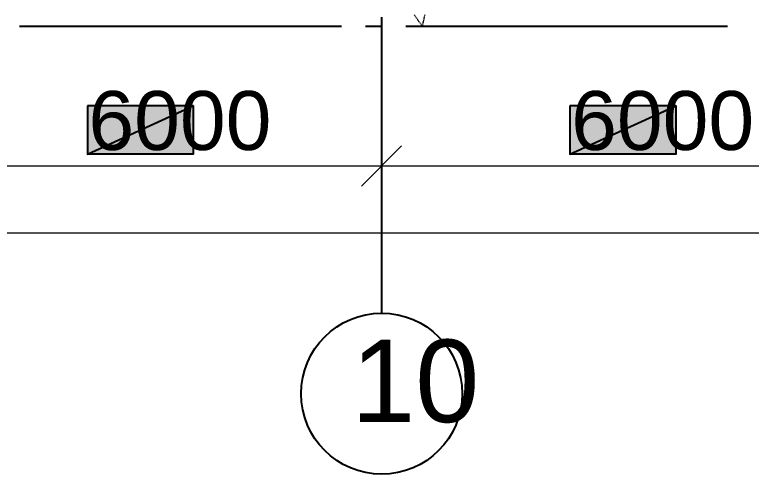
# Model space of a CAD drawing. Extents: x 0 to 604, y 0 to 420.
# Drawn here: x 296.43 to 342.22, y 145.5 to 174.05 of the extents above; entities that cross this region are included whole.
import ezdxf

# ---------------------------------------------------------------- set-up
doc = ezdxf.new("R2010")
doc.units = 0
doc.styles.add('TEYPDFCAD_TEXT', font='arial.ttf')

msp = doc.modelspace()

# ---------------------------------------------------------------- hatches: boundary and pattern name
at = {"true_color": 0xffffff}
h = msp.add_hatch(color=0, dxfattribs=at)
h.paths.add_polyline_path([(300.948, 168.402), (300.948, 165.396), (307.531, 168.402)])
h.paths.add_polyline_path([(300.948, 165.396), (307.531, 168.402), (307.531, 165.396)])
h = msp.add_hatch(color=0, dxfattribs=at)
h.paths.add_polyline_path([(330.941, 168.402), (330.941, 165.396), (337.524, 168.402)])
h.paths.add_polyline_path([(330.941, 165.396), (337.524, 168.402), (337.524, 165.396)])

# ---------------------------------------------------------------- linework, layer by layer
at = {"color": 7, "lineweight": 5}
for p, q in [((321.289, 174.032), (321.268, 174.054)), ((321.924, 174.054), (321.903, 174.011)), ((321.331, 173.969), (321.31, 174.011)), ((321.373, 173.905), (321.352, 173.948)), ((321.416, 173.842), (321.395, 173.884)), ((321.458, 173.799), (321.437, 173.842)), ((321.5, 173.736), (321.458, 173.778)), ((321.543, 173.673), (321.5, 173.715)), ((321.585, 173.609), (321.543, 173.651)), ((321.606, 173.567), (321.585, 173.609)), ((321.818, 173.588), (321.797, 173.524)), ((321.818, 173.651), (321.818, 173.609)), ((321.86, 173.778), (321.839, 173.736)), ((321.839, 173.715), (321.839, 173.673)), ((321.86, 173.863), (321.86, 173.799)), ((321.903, 173.99), (321.882, 173.948)), ((321.882, 173.927), (321.882, 173.884)), ((321.649, 173.503), (321.627, 173.546)), ((321.691, 173.44), (321.67, 173.482)), ((321.733, 173.376), (321.712, 173.418)), ((321.755, 173.355), (321.733, 173.376)), ((321.776, 173.376), (321.755, 173.355)), ((321.797, 173.503), (321.776, 173.461)), ((321.776, 173.44), (321.776, 173.397)), ((319.236, 165.269), (319.236, 166.645)), ((319.236, 165.269), (319.236, 166.645)), ((317.987, 163.407), (320.485, 165.904)), ((320.485, 165.904), (317.987, 163.407)), ((287.232, 164.655), (321.247, 164.655)), ((317.246, 164.655), (351.24, 164.655)), ((381.233, 160.486), (47.244, 160.486))]:
    msp.add_line(p, q, dxfattribs=at)
at = {"lineweight": 25}
for p, q in [((319.236, 173.905), (319.236, 160.507)), ((316.738, 173.313), (296.735, 173.313)), ((319.236, 173.313), (318.241, 173.313)), ((340.741, 173.313), (320.738, 173.313)), ((319.236, 160.507), (319.236, 155.49))]:
    msp.add_line(p, q, dxfattribs=at)
at = {"color": 0, "true_color": 0xffffff}
for points in [[(300.948, 168.402), (300.948, 165.396), (307.531, 168.402)], [(300.948, 165.396), (307.531, 168.402), (307.531, 165.396)], [(330.941, 168.402), (330.941, 165.396), (337.524, 168.402)], [(330.941, 165.396), (337.524, 168.402), (337.524, 165.396)]]:
    msp.add_lwpolyline(points, close=True, dxfattribs=at)
at = {"lineweight": 25}
msp.add_circle((319.246, 150.506), 5.006, dxfattribs=at)

# ---------------------------------------------------------------- texts
at = {"color": 7, "style": 'TEYPDFCAD_TEXT'}
for s, height, p in [('6000', 3.6618, (301.011, 165.65)), ('6000', 3.6618, (331.026, 165.65)), ('10', 5.1259, (317.352, 148.738))]:
    msp.add_text(s, height=height, dxfattribs=at).set_placement(p)

doc.saveas('drawing.dxf')
